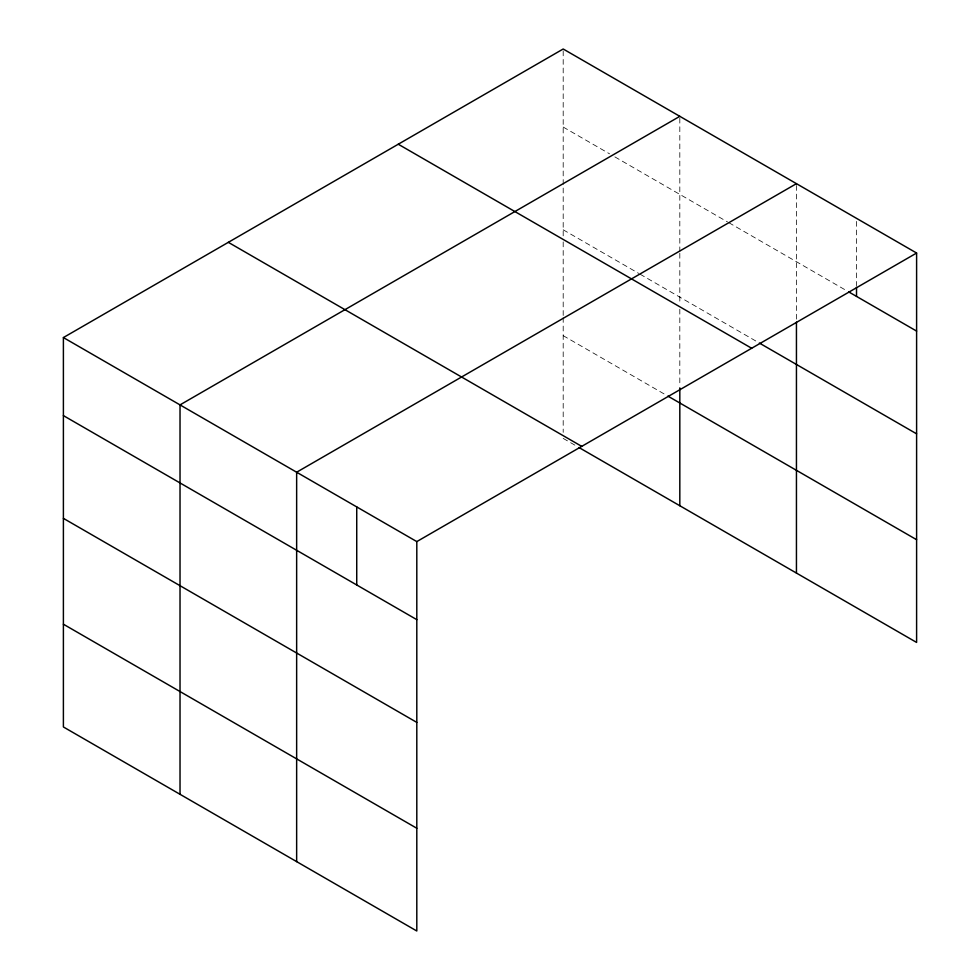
<?xml version="1.0" encoding="UTF-8"?>
<svg xmlns="http://www.w3.org/2000/svg" width="980" height="980" viewBox="0 0 980 980"><rect width="100%" height="100%" fill="white"/><g stroke="black" fill="none" stroke-linecap="round" stroke-linejoin="round"><path stroke-width="0.73" stroke-dasharray="4.9 3.68" d="M563.194 235.849L563.194 185.98M563.194 184.473L563.194 49M679.814 253.318L679.814 303.175M679.814 251.799L679.814 116.338M796.446 319.137L796.446 183.664M563.194 127.057L609.572 153.835M614.877 156.898L727.528 221.933M728.851 222.693L846.071 290.374M563.194 229.798L638.74 273.408M640.062 274.18L756.683 341.505M563.194 335.662L666.572 395.344M563.194 438.403L575.125 445.288M856.52 221.419L856.52 285.695M679.814 309.227L679.814 386.353M563.194 241.901L563.194 316.001M563.194 317.508L563.194 432.364"/><path stroke-width="1.47" d="M916.606 253.036L563.194 49L63.394 337.561L63.394 726.964L416.806 931L416.806 541.597L916.606 253.036L916.606 642.439L579.094 447.591M796.446 322.163L796.446 573.067M679.814 116.338L180.026 404.887L180.026 794.29M796.446 183.664L296.646 472.225L296.646 861.628M848.692 291.881L916.606 331.093M759.341 343.037L916.606 433.834M398.26 144.219L751.672 348.268M667.895 396.104L916.606 539.698M228.328 242.329L581.74 446.378M63.394 337.561L416.806 541.597M63.394 415.606L416.806 619.654M63.394 518.359L416.806 722.395M63.394 624.211L416.806 828.259M856.52 287.226L856.52 296.401M679.814 387.872L679.814 505.741M356.732 506.905L356.732 584.962"/></g></svg>
